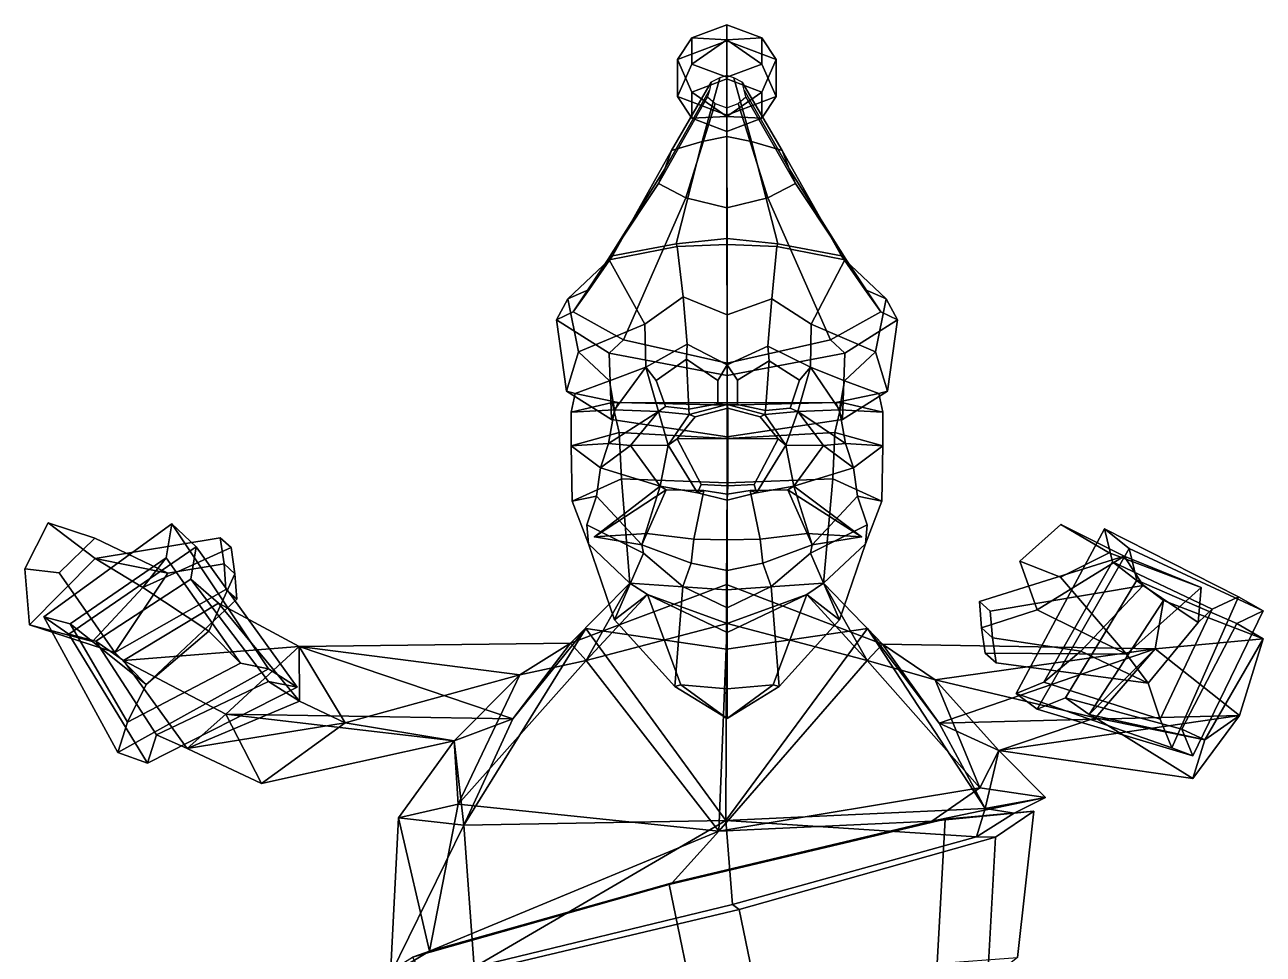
# Model space of a CAD drawing. Extents: x -275 to 208, y -153 to 425.
# Drawn here: x -275 to 207.8, y 62.6 to 424.9 of the extents above; entities that cross this region are included whole.
import ezdxf

# ---------------------------------------------------------------- set-up
doc = ezdxf.new("R2010")
doc.units = 0

msp = doc.modelspace()

# ---------------------------------------------------------------- linework, layer by layer
for p in [(-52.881443, 225.267151, 96.495125), (51.125126, 225.267151, 96.495125)]:
    msp.add_point(p)
for points in [[(-14.960612, 419.802917, -11.694053), (-1.351721, 424.920471, -17.127939), (-1.351718, 418.612, -31.5632), (-20.597618, 411.374817, -23.878576)], [(-1.351724, 419.054626, -2.145531), (-1.351721, 424.920471, -17.127939), (-14.960612, 419.802917, -11.694053)], [(-1.351724, 419.054626, -2.145531), (12.257201, 419.802917, -11.694051), (-1.351721, 424.920471, -17.127939)], [(12.257201, 419.802917, -11.694051), (17.894175, 411.374817, -23.878576), (-1.351718, 418.612, -31.5632), (-1.351721, 424.920471, -17.127939)], [(-20.59762, 396.900452, -8.509286), (-14.960615, 409.568054, -0.826365), (-14.960612, 419.802917, -11.694053), (-20.597618, 411.374817, -23.878576)], [(-14.960608, 398.707153, -31.561457), (-20.597618, 411.374817, -23.878576), (-1.351718, 418.612, -31.5632), (-1.351716, 403.824646, -36.995342)], [(-14.960615, 409.568054, -0.826365), (-1.351724, 419.054626, -2.145531), (-14.960612, 419.802917, -11.694053)], [(-1.351725, 404.450623, 4.60748), (-1.351724, 419.054626, -2.145531), (-14.960615, 409.568054, -0.826365)], [(-1.351725, 404.450623, 4.60748), (12.257198, 409.568054, -0.826363), (-1.351724, 419.054626, -2.145531)], [(12.257198, 409.568054, -0.826363), (12.257201, 419.802917, -11.694051), (-1.351724, 419.054626, -2.145531)], [(12.257203, 398.707153, -31.561455), (-1.351716, 403.824646, -36.995342), (-1.351718, 418.612, -31.5632), (17.894175, 411.374817, -23.878576)], [(17.894173, 396.900452, -8.509286), (17.894175, 411.374817, -23.878576), (12.257201, 419.802917, -11.694051), (12.257198, 409.568054, -0.826363)], [(-20.59762, 396.900452, -8.509286), (-20.597618, 411.374817, -23.878576), (-14.960608, 398.707153, -31.561457), (-14.96061, 388.47229, -20.693769)], [(17.894173, 396.900452, -8.509286), (12.257201, 388.47229, -20.693768), (12.257203, 398.707153, -31.561455), (17.894175, 411.374817, -23.878576)], [(-1.351724, 389.66333, -0.824686), (-1.351725, 404.450623, 4.60748), (-14.960615, 409.568054, -0.826365), (-20.59762, 396.900452, -8.509286)], [(-1.351724, 389.66333, -0.824686), (17.894173, 396.900452, -8.509286), (12.257198, 409.568054, -0.826363), (-1.351725, 404.450623, 4.60748)], [(-7.397633, 402.600098, -5.036271), (-8.147649, 399.370422, -8.110874), (-25.54537, 368.780457, 26.446508), (-22.866743, 375.91803, 38.45882)], [(-4.057132, 404.168152, -3.543496), (-7.397633, 402.600098, -5.036271), (-22.866743, 375.91803, 38.45882), (-10.936384, 379.383362, 44.290981)], [(-1.351727, 389.220642, -30.242294), (-14.960608, 398.707153, -31.561457), (-1.351716, 403.824646, -36.995342)], [(-1.36171, 405.083313, -2.672312), (-4.057132, 404.168152, -3.543496), (-10.936384, 379.383362, 44.290981), (-1.309877, 381.405701, 47.694626)], [(-1.36171, 405.083313, -2.672312), (-1.309877, 381.405701, 47.694626), (8.31663, 379.383362, 44.290981), (1.333712, 404.168152, -3.543496)], [(-1.351727, 389.220642, -30.242294), (-1.351716, 403.824646, -36.995342), (12.257203, 398.707153, -31.561455)], [(1.333712, 404.168152, -3.543496), (8.31663, 379.383362, 44.290981), (20.246988, 375.91803, 38.45882), (4.674212, 402.600098, -5.03627)], [(4.674212, 402.600098, -5.03627), (20.246988, 375.91803, 38.45882), (22.925613, 368.780457, 26.44651), (5.424227, 399.370422, -8.110873)], [(-8.147649, 399.370422, -8.110874), (-8.834309, 396.765198, -10.590981), (-27.997726, 363.02301, 16.756866), (-25.54537, 368.780457, 26.446508)], [(-8.834309, 396.765198, -10.590981), (-5.833364, 394.218445, -13.015326), (-17.280066, 357.394989, 7.285022), (-27.997726, 363.02301, 16.756866)], [(-1.351724, 389.66333, -0.824686), (-20.59762, 396.900452, -8.509286), (-14.96061, 388.47229, -20.693769), (-1.351721, 383.354858, -15.259924)], [(-14.96061, 388.47229, -20.693769), (-14.960608, 398.707153, -31.561457), (-1.351727, 389.220642, -30.242294)], [(12.257201, 388.47229, -20.693768), (-1.351727, 389.220642, -30.242294), (12.257203, 398.707153, -31.561455)], [(-1.351724, 389.66333, -0.824686), (-1.351721, 383.354858, -15.259924), (12.257201, 388.47229, -20.693768), (17.894173, 396.900452, -8.509286)], [(6.110888, 396.765137, -10.59098), (25.377977, 363.02301, 16.756868), (14.660309, 357.394989, 7.285023), (3.109941, 394.218445, -13.015326)], [(5.424227, 399.370422, -8.110873), (22.925613, 368.780457, 26.44651), (25.377977, 363.02301, 16.756868), (6.110888, 396.765137, -10.59098)], [(-5.833364, 394.218445, -13.015326), (-1.361711, 392.502808, -14.648609), (-1.309878, 353.603455, 0.903915), (-17.280066, 357.394989, 7.285022)], [(3.109941, 394.218445, -13.015326), (14.660309, 357.394989, 7.285023), (-1.309878, 353.603455, 0.903915), (-1.361711, 392.502808, -14.648609)], [(-1.351721, 383.354858, -15.259924), (-14.96061, 388.47229, -20.693769), (-1.351727, 389.220642, -30.242294)], [(-1.351721, 383.354858, -15.259924), (-1.351727, 389.220642, -30.242294), (12.257201, 388.47229, -20.693768)], [(-1.28188, 341.64209, 94.893471), (-1.309877, 381.405701, 47.694626), (-10.936384, 379.383362, 44.290981), (-21.070143, 339.52951, 87.764854)], [(-1.28188, 341.64209, 94.893471), (18.50638, 339.52951, 87.764854), (8.31663, 379.383362, 44.290981), (-1.309877, 381.405701, 47.694626)], [(-45.930447, 334.832275, 75.675545), (-21.070143, 339.52951, 87.764854), (-10.936384, 379.383362, 44.290981), (-22.866743, 375.91803, 38.45882)], [(43.366695, 334.832275, 75.675545), (20.246988, 375.91803, 38.45882), (8.31663, 379.383362, 44.290981), (18.50638, 339.52951, 87.764854)], [(-54.970982, 321.713837, 50.653328), (-45.930447, 334.832275, 75.675545), (-22.866743, 375.91803, 38.45882), (-25.54537, 368.780457, 26.446508)], [(52.407223, 321.713837, 50.653328), (22.925613, 368.780457, 26.44651), (20.246988, 375.91803, 38.45882), (43.366695, 334.832275, 75.675545)], [(-61.240921, 312.958679, 29.162146), (-54.970982, 321.713837, 50.653328), (-25.54537, 368.780457, 26.446508), (-27.997726, 363.02301, 16.756866)], [(58.677162, 312.958679, 29.162148), (25.377977, 363.02301, 16.756868), (22.925613, 368.780457, 26.44651), (52.407223, 321.713837, 50.653328)], [(-41.653008, 302.057983, 10.501062), (-61.240921, 312.958679, 29.162146), (-27.997726, 363.02301, 16.756866), (-17.280066, 357.394989, 7.285022)], [(39.089241, 302.057983, 10.501063), (14.660309, 357.394989, 7.285023), (25.377977, 363.02301, 16.756868), (58.677162, 312.958679, 29.162148)], [(-1.281881, 293.053375, -6.806734), (-41.653008, 302.057983, 10.501062), (-17.280066, 357.394989, 7.285022), (-1.309878, 353.603455, 0.903915)], [(-1.281881, 293.053375, -6.806734), (-1.309878, 353.603455, 0.903915), (14.660309, 357.394989, 7.285023), (39.089241, 302.057983, 10.501063)], [(-20.681479, 338.521515, 93.069794), (-21.070143, 339.52951, 87.764854), (-45.930447, 334.832275, 75.675545), (-47.172798, 333.344238, 80.797142)], [(-18.324652, 318.887146, 102.284325), (-20.681479, 338.521515, 93.069794), (-47.172798, 333.344238, 80.797142), (-33.265388, 308.20459, 93.486229)], [(-1.28188, 339.270111, 99.185242), (-1.28188, 341.64209, 94.893471), (-21.070143, 339.52951, 87.764854), (-20.681479, 338.521515, 93.069794)], [(-1.281881, 311.822571, 108.39212), (-1.28188, 339.270111, 99.185242), (-20.681479, 338.521515, 93.069794), (-18.324652, 318.887146, 102.284325)], [(-1.281881, 311.822571, 108.39212), (16.164616, 318.123474, 102.546585), (18.117716, 338.521515, 93.069794), (-1.28188, 339.270111, 99.185242)], [(-1.28188, 339.270111, 99.185242), (18.117716, 338.521515, 93.069794), (18.50638, 339.52951, 87.764854), (-1.28188, 341.64209, 94.893471)], [(16.164616, 318.123474, 102.546585), (31.573666, 308.20459, 93.486237), (44.609047, 333.344238, 80.797142), (18.117716, 338.521515, 93.069794)], [(18.117716, 338.521515, 93.069794), (44.609047, 333.344238, 80.797142), (43.366695, 334.832275, 75.675545), (18.50638, 339.52951, 87.764854)], [(-47.172798, 333.344238, 80.797142), (-45.930447, 334.832275, 75.675545), (-54.970982, 321.713837, 50.653328), (-63.269661, 318.117218, 52.999805)], [(-33.265388, 308.20459, 93.486229), (-47.172798, 333.344238, 80.797142), (-63.269661, 318.117218, 52.999805), (-59.222595, 297.351044, 77.058617)], [(31.573666, 308.20459, 93.486237), (56.65884, 297.351044, 77.058617), (60.705898, 318.117218, 52.999805), (44.609047, 333.344238, 80.797142)], [(44.609047, 333.344238, 80.797142), (60.705898, 318.117218, 52.999805), (52.407223, 321.713837, 50.653328), (43.366695, 334.832275, 75.675545)], [(-63.269661, 318.117218, 52.999805), (-54.970982, 321.713837, 50.653328), (-61.240921, 312.958679, 29.162146), (-67.795349, 309.943756, 28.444376)], [(-18.324652, 318.887146, 102.284325), (-33.265388, 308.20459, 93.486229), (-32.972679, 291.432129, 94.547478), (-16.755962, 300.457123, 105.993057)], [(-1.281881, 311.822571, 108.39212), (-18.324652, 318.887146, 102.284325), (-16.755962, 300.457123, 105.993057), (-1.281882, 292.345398, 108.519997)], [(60.705898, 318.117218, 52.999805), (65.23159, 309.943756, 28.444378), (58.677162, 312.958679, 29.162148), (52.407223, 321.713837, 50.653328)], [(-59.222595, 297.351044, 77.058617), (-63.269661, 318.117218, 52.999805), (-67.795349, 309.943756, 28.444376), (-63.796013, 282.106842, 42.410336)], [(-1.281881, 311.822571, 108.39212), (-1.281882, 292.345398, 108.519997), (14.59592, 299.658417, 106.045509), (16.164616, 318.123474, 102.546585)], [(16.164616, 318.123474, 102.546585), (14.59592, 299.658417, 106.045509), (31.280952, 291.432129, 94.547478), (31.573666, 308.20459, 93.486237)], [(56.65884, 297.351044, 77.058617), (61.232254, 282.106842, 42.410336), (65.23159, 309.943756, 28.444378), (60.705898, 318.117218, 52.999805)], [(-67.795349, 309.943756, 28.444376), (-61.240921, 312.958679, 29.162146), (-41.653008, 302.057983, 10.501062), (-47.181725, 296.910187, 8.241911)], [(-63.796013, 282.106842, 42.410336), (-67.795349, 309.943756, 28.444376), (-47.181725, 296.910187, 8.241911), (-46.286396, 271.022644, 18.565659)], [(65.23159, 309.943756, 28.444378), (44.617962, 296.910156, 8.241911), (39.089241, 302.057983, 10.501063), (58.677162, 312.958679, 29.162148)], [(61.232254, 282.106842, 42.410336), (43.722637, 271.022644, 18.565659), (44.617962, 296.910156, 8.241911), (65.23159, 309.943756, 28.444378)], [(-47.057056, 286.10376, 78.280388), (-32.972679, 291.432129, 94.547478), (-33.265388, 308.20459, 93.486229), (-59.222595, 297.351044, 77.058617)], [(44.493294, 286.10376, 78.280388), (56.65884, 297.351044, 77.058617), (31.573666, 308.20459, 93.486237), (31.280952, 291.432129, 94.547478)], [(-47.181725, 296.910187, 8.241911), (-41.653008, 302.057983, 10.501062), (-1.281881, 293.053375, -6.806734), (-1.281881, 288.155212, -9.937516)], [(-17.014811, 294.59967, 104.469688), (-16.755962, 300.457123, 105.993057), (-32.972679, 291.432129, 94.547478), (-28.951942, 286.230957, 94.654114)], [(-17.014811, 294.59967, 104.469688), (-4.866937, 286.227783, 106.095718), (-1.281882, 292.345398, 108.519997), (-16.755962, 300.457123, 105.993057)], [(15.102792, 293.90451, 104.268639), (14.59592, 299.658417, 106.045509), (-1.281882, 292.345398, 108.519997), (2.756311, 286.347046, 106.276031)], [(44.617962, 296.910156, 8.241911), (-1.281881, 288.155212, -9.937516), (-1.281881, 293.053375, -6.806734), (39.089241, 302.057983, 10.501063)], [(15.102792, 293.90451, 104.268639), (27.022137, 286.350464, 92.15062), (31.280952, 291.432129, 94.547478), (14.59592, 299.658417, 106.045509)], [(-59.222595, 297.351044, 77.058617), (-63.796013, 282.106842, 42.410336), (-60.490471, 281.206665, 41.856926), (-47.057056, 286.10376, 78.280388)], [(-46.286396, 271.022644, 18.565659), (-47.181725, 296.910187, 8.241911), (-1.281881, 288.155212, -9.937516), (-1.281883, 264.331177, -0.037681)], [(-16.115454, 275.106567, 102.64016), (-17.014811, 294.59967, 104.469688), (-28.951942, 286.230957, 94.654114), (-25.204941, 276.041107, 97.547935)], [(-4.866937, 286.227783, 106.095718), (-17.014811, 294.59967, 104.469688), (-16.115454, 275.106567, 102.64016), (-4.866937, 277.110504, 106.939919)], [(43.722637, 271.022644, 18.565659), (-1.281883, 264.331177, -0.037681), (-1.281881, 288.155212, -9.937516), (44.617962, 296.910156, 8.241911)], [(56.65884, 297.351044, 77.058617), (44.493294, 286.10376, 78.280388), (57.926716, 281.206665, 41.856926), (61.232254, 282.106842, 42.410336)], [(-45.084305, 274.761017, 78.655991), (-32.972679, 291.432129, 94.547478), (-47.057056, 286.10376, 78.280388)], [(-28.042412, 274.200409, 98.549278), (-32.972679, 291.432129, 94.547478), (-45.084305, 274.761017, 78.655991)], [(-25.204941, 276.041107, 97.547935), (-28.951942, 286.230957, 94.654114), (-32.972679, 291.432129, 94.547478), (-28.042412, 274.200409, 98.549278)], [(-4.866937, 277.110504, 106.939919), (-1.281882, 276.863098, 110.144325), (-1.281882, 292.345398, 108.519997), (-4.866937, 286.227783, 106.095718)], [(2.756311, 276.842438, 107.318275), (2.756311, 286.347046, 106.276031), (-1.281882, 292.345398, 108.519997), (-1.281882, 276.863098, 110.144325)], [(2.756311, 286.347046, 106.276031), (2.756311, 276.842438, 107.318275), (13.785778, 274.494171, 102.009949), (15.102792, 293.90451, 104.268639)], [(13.785778, 274.494171, 102.009949), (23.348103, 275.490204, 95.723228), (27.022137, 286.350464, 92.15062), (15.102792, 293.90451, 104.268639)], [(23.348103, 275.490204, 95.723228), (26.350687, 274.200409, 98.549278), (31.280952, 291.432129, 94.547478), (27.022137, 286.350464, 92.15062)], [(26.350687, 274.200409, 98.549278), (42.520538, 274.761047, 78.655991), (31.280952, 291.432129, 94.547478)], [(42.520538, 274.761047, 78.655991), (44.493294, 286.10376, 78.280388), (31.280952, 291.432129, 94.547478)], [(-47.057056, 286.10376, 78.280388), (-60.490471, 281.206665, 41.856926), (-61.994881, 273.944885, 42.462151), (-45.084305, 274.761017, 78.655991)], [(44.493294, 286.10376, 78.280388), (42.520538, 274.761047, 78.655991), (59.431118, 273.944916, 42.462151), (57.926716, 281.206665, 41.856926)], [(-63.796013, 282.106842, 42.410336), (-46.286396, 271.022644, 18.565659), (-43.700268, 277.676788, 15.897063), (-60.490471, 281.206665, 41.856926)], [(-61.994881, 273.944885, 42.462151), (-60.490471, 281.206665, 41.856926), (-43.700268, 277.676788, 15.897063), (-46.01263, 277.624268, 12.67251)], [(61.232254, 282.106842, 42.410336), (57.926716, 281.206665, 41.856926), (41.136509, 277.676788, 15.897063), (43.722637, 271.022644, 18.565659)], [(59.431118, 273.944916, 42.462151), (43.448864, 277.624298, 12.67251), (41.136509, 277.676788, 15.897063), (57.926716, 281.206665, 41.856926)], [(-62.016663, 260.750946, 44.641083), (-61.994881, 273.944885, 42.462151), (-46.01263, 277.624268, 12.67251), (-43.267853, 265.927216, 11.188781)], [(-46.286396, 271.022644, 18.565659), (-1.281883, 264.331177, -0.037681), (-1.281882, 276.633362, -1.092671), (-43.700268, 277.676788, 15.897063)], [(-46.01263, 277.624268, 12.67251), (-43.700268, 277.676788, 15.897063), (-1.281882, 276.633362, -1.092671), (-1.281882, 277.55011, -2.405132)], [(-43.267853, 265.927216, 11.188781), (-46.01263, 277.624268, 12.67251), (-1.281882, 277.55011, -2.405132), (-1.281882, 263.673889, -0.945824)], [(-16.115454, 275.106567, 102.64016), (-25.204941, 276.041107, 97.547935), (-28.042412, 274.200409, 98.549278), (-16.082561, 272.919525, 104.835991)], [(-1.023499, 263.659821, 128.666168), (-1.023499, 275.476746, 124.536148), (-13.646374, 272.04248, 121.01963), (-20.722702, 263.478149, 122.216965)], [(-16.115454, 275.106567, 102.64016), (-16.082561, 272.919525, 104.835991), (-1.281882, 276.863098, 110.144325), (-4.866937, 277.110504, 106.939919)], [(-1.023499, 275.476746, 124.536148), (-1.281882, 276.863098, 110.144325), (-16.082561, 272.919525, 104.835991), (-13.646374, 272.04248, 121.01963)], [(43.722637, 271.022644, 18.565659), (41.136509, 277.676788, 15.897063), (-1.281882, 276.633362, -1.092671), (-1.281883, 264.331177, -0.037681)], [(43.448864, 277.624298, 12.67251), (-1.281882, 277.55011, -2.405132), (-1.281882, 276.633362, -1.092671), (41.136509, 277.676788, 15.897063)], [(40.70409, 265.927216, 11.188781), (-1.281882, 263.673889, -0.945824), (-1.281882, 277.55011, -2.405132), (43.448864, 277.624298, 12.67251)], [(-1.023499, 275.476746, 124.536148), (11.599373, 272.04248, 121.01963), (13.518797, 272.919525, 104.835991), (-1.281882, 276.863098, 110.144325)], [(13.785778, 274.494171, 102.009949), (2.756311, 276.842438, 107.318275), (-1.281882, 276.863098, 110.144325), (13.518797, 272.919525, 104.835991)], [(-1.023499, 263.659821, 128.666168), (18.675701, 263.478149, 122.216965), (11.599373, 272.04248, 121.01963), (-1.023499, 275.476746, 124.536148)], [(13.785778, 274.494171, 102.009949), (13.518797, 272.919525, 104.835991), (26.350687, 274.200409, 98.549278), (23.348103, 275.490204, 95.723228)], [(59.452904, 260.750977, 44.641083), (40.70409, 265.927216, 11.188781), (43.448864, 277.624298, 12.67251), (59.431118, 273.944916, 42.462151)], [(-45.084305, 274.761017, 78.655991), (-61.994881, 273.944885, 42.462151), (-62.016663, 260.750946, 44.641083), (-47.526073, 261.661865, 78.504814)], [(-47.526073, 261.661865, 78.504814), (-28.042412, 274.200409, 98.549278), (-45.084305, 274.761017, 78.655991)], [(-38.872097, 260.845123, 101.72583), (-28.042412, 274.200409, 98.549278), (-47.526073, 261.661865, 78.504814)], [(-38.872097, 260.845123, 101.72583), (-24.240337, 260.998474, 104.760262), (-28.042412, 274.200409, 98.549278)], [(-24.240337, 260.998474, 104.760262), (-16.082561, 272.919525, 104.835991), (-28.042412, 274.200409, 98.549278)], [(-20.722702, 263.478149, 122.216965), (-13.646374, 272.04248, 121.01963), (-16.082561, 272.919525, 104.835991), (-24.240337, 260.998474, 104.760262)], [(18.675701, 263.478149, 122.216965), (21.676575, 260.998474, 104.760262), (13.518797, 272.919525, 104.835991), (11.599373, 272.04248, 121.01963)], [(21.676575, 260.998474, 104.760262), (26.350687, 274.200409, 98.549278), (13.518797, 272.919525, 104.835991)], [(36.308334, 260.845123, 101.72583), (26.350687, 274.200409, 98.549278), (21.676575, 260.998474, 104.760262)], [(44.962315, 261.661896, 78.504814), (42.520538, 274.761047, 78.655991), (26.350687, 274.200409, 98.549278)], [(36.308334, 260.845123, 101.72583), (44.962315, 261.661896, 78.504814), (26.350687, 274.200409, 98.549278)], [(42.520538, 274.761047, 78.655991), (44.962315, 261.661896, 78.504814), (59.452904, 260.750977, 44.641083), (59.431118, 273.944916, 42.462151)], [(-61.580307, 239.196716, 46.003769), (-62.016663, 260.750946, 44.641083), (-43.267853, 265.927216, 11.188781), (-42.475136, 247.939545, 14.099627)], [(-42.475136, 247.939545, 14.099627), (-43.267853, 265.927216, 11.188781), (-1.281882, 263.673889, -0.945824), (-1.281882, 246.313843, 3.485335)], [(39.911373, 247.939545, 14.099627), (-1.281882, 246.313843, 3.485335), (-1.281882, 263.673889, -0.945824), (40.70409, 265.927216, 11.188781)], [(59.016552, 239.196716, 46.003769), (39.911373, 247.939545, 14.099627), (40.70409, 265.927216, 11.188781), (59.452904, 260.750977, 44.641083)], [(-47.526073, 261.661865, 78.504814), (-62.016663, 260.750946, 44.641083), (-50.592148, 252.138489, 77.948036)], [(-52.197891, 241.208618, 78.12674), (-50.592148, 252.138489, 77.948036), (-62.016663, 260.750946, 44.641083), (-61.580307, 239.196716, 46.003769)], [(-50.592148, 252.138489, 77.948036), (-38.872097, 260.845123, 101.72583), (-47.526073, 261.661865, 78.504814)], [(-27.375477, 245.031799, 98.608398), (-38.872097, 260.845123, 101.72583), (-50.592148, 252.138489, 77.948036)], [(-27.375477, 245.031799, 98.608398), (-24.240337, 260.998474, 104.760262), (-38.872097, 260.845123, 101.72583)], [(-12.748343, 242.411438, 104.511536), (-24.240337, 260.998474, 104.760262), (-27.375477, 245.031799, 98.608398)], [(-11.298374, 245.730164, 117.381271), (-20.722702, 263.478149, 122.216965), (-24.240337, 260.998474, 104.760262), (-12.748343, 242.411438, 104.511536)], [(-1.023499, 245.208679, 122.611298), (-1.023499, 263.659821, 128.666168), (-20.722702, 263.478149, 122.216965), (-11.298374, 245.730164, 117.381271)], [(-1.023499, 245.208679, 122.611298), (9.251375, 245.730164, 117.381271), (18.675701, 263.478149, 122.216965), (-1.023499, 263.659821, 128.666168)], [(9.251375, 245.730164, 117.381271), (10.184579, 242.411438, 104.511536), (21.676575, 260.998474, 104.760262), (18.675701, 263.478149, 122.216965)], [(10.184579, 242.411438, 104.511536), (24.811714, 245.031799, 98.608398), (21.676575, 260.998474, 104.760262)], [(24.811714, 245.031799, 98.608398), (36.308334, 260.845123, 101.72583), (21.676575, 260.998474, 104.760262)], [(24.811714, 245.031799, 98.608398), (48.028389, 252.138489, 77.948036), (36.308334, 260.845123, 101.72583)], [(48.028389, 252.138489, 77.948036), (44.962315, 261.661896, 78.504814), (36.308334, 260.845123, 101.72583)], [(44.962315, 261.661896, 78.504814), (48.028389, 252.138489, 77.948036), (59.452904, 260.750977, 44.641083)], [(49.634132, 241.208618, 78.12674), (59.016552, 239.196716, 46.003769), (59.452904, 260.750977, 44.641083), (48.028389, 252.138489, 77.948036)], [(-52.197891, 241.208618, 78.12674), (-34.483486, 222.205841, 104.917747), (-27.375477, 245.031799, 98.608398), (-50.592148, 252.138489, 77.948036)], [(49.634132, 241.208618, 78.12674), (48.028389, 252.138489, 77.948036), (24.811714, 245.031799, 98.608398), (31.919722, 222.205841, 104.917747)], [(-55.251766, 222.585052, 50.112881), (-61.580307, 239.196716, 46.003769), (-42.475136, 247.939545, 14.099627), (-39.164574, 207.235474, 31.855993)], [(-39.164574, 207.235474, 31.855993), (-42.475136, 247.939545, 14.099627), (-1.281882, 246.313843, 3.485335), (-1.524852, 204.629333, 8.88728)], [(36.319489, 207.235474, 31.855993), (-1.524852, 204.629333, 8.88728), (-1.281882, 246.313843, 3.485335), (39.911373, 247.939545, 14.099627)], [(52.688004, 222.585052, 50.112881), (36.319489, 207.235474, 31.855993), (39.911373, 247.939545, 14.099627), (59.016552, 239.196716, 46.003769)], [(-25.009287, 243.611145, 112.608627), (-27.375477, 245.031799, 98.608398), (-52.881443, 225.267151, 96.495125)], [(-52.881443, 225.267151, 96.495125), (-27.375477, 245.031799, 98.608398), (-34.483486, 222.205841, 104.917747)], [(-32.486488, 226.562439, 115.00264), (-25.009287, 243.611145, 112.608627), (-52.881443, 225.267151, 96.495125)], [(-10.311916, 243.348877, 112.725739), (-25.009287, 243.611145, 112.608627), (-32.486488, 226.562439, 115.00264), (-14.272869, 224.371124, 123.670204)], [(-25.009287, 243.611145, 112.608627), (-10.311916, 243.348877, 112.725739), (-12.748343, 242.411438, 104.511536), (-27.375477, 245.031799, 98.608398)], [(-14.272869, 224.371124, 123.670204), (-1.281882, 224.167664, 124.353912), (-1.281882, 241.934875, 115.474304), (-10.311916, 243.348877, 112.725739)], [(-1.023499, 245.208679, 122.611298), (-11.298374, 245.730164, 117.381271), (-12.748343, 242.411438, 104.511536), (-1.281882, 239.624084, 110.43103)], [(-1.281882, 241.934875, 115.474304), (-1.281882, 239.624084, 110.43103), (-12.748343, 242.411438, 104.511536), (-10.311916, 243.348877, 112.725739)], [(-1.023499, 245.208679, 122.611298), (-1.281882, 239.624084, 110.43103), (10.184579, 242.411438, 104.511536), (9.251375, 245.730164, 117.381271)], [(11.709105, 224.371124, 123.670204), (7.748154, 243.348877, 112.725739), (-1.281882, 241.934875, 115.474304), (-1.281882, 224.167664, 124.353912)], [(-1.281882, 241.934875, 115.474304), (7.748154, 243.348877, 112.725739), (10.184579, 242.411438, 104.511536), (-1.281882, 239.624084, 110.43103)], [(22.445524, 243.611145, 112.608627), (24.811714, 245.031799, 98.608398), (10.184579, 242.411438, 104.511536), (7.748154, 243.348877, 112.725739)], [(7.748154, 243.348877, 112.725739), (11.709105, 224.371124, 123.670204), (29.922726, 226.562439, 115.00264), (22.445524, 243.611145, 112.608627)], [(22.445524, 243.611145, 112.608627), (51.125126, 225.267151, 96.495125), (24.811714, 245.031799, 98.608398)], [(29.922726, 226.562439, 115.00264), (51.125126, 225.267151, 96.495125), (22.445524, 243.611145, 112.608627)], [(51.125126, 225.267151, 96.495125), (31.919722, 222.205841, 104.917747), (24.811714, 245.031799, 98.608398)], [(-55.251766, 222.585052, 50.112881), (-55.921116, 229.950531, 81.29702), (-52.197891, 241.208618, 78.12674), (-61.580307, 239.196716, 46.003769)], [(-52.197891, 241.208618, 78.12674), (-55.921116, 229.950531, 81.29702), (-33.800316, 218.9841, 95.906563), (-34.483486, 222.205841, 104.917747)], [(49.634132, 241.208618, 78.12674), (31.919722, 222.205841, 104.917747), (31.236551, 218.9841, 95.906563), (53.357361, 229.950531, 81.29702)], [(52.688004, 222.585052, 50.112881), (59.016552, 239.196716, 46.003769), (49.634132, 241.208618, 78.12674), (53.357361, 229.950531, 81.29702)], [(-261.632446, 211.305481, 208.327393), (-247.722, 224.726868, 207.58522), (-265.861694, 230.706543, 197.711716), (-275.032104, 212.839935, 189.212097)], [(-275.032104, 212.839935, 189.212097), (-265.861694, 230.706543, 197.711716), (-247.64035, 216.822693, 132.550278), (-273.149323, 190.974365, 133.338013)], [(-267.589935, 194.039246, 103.974754), (-217.708649, 230.3302, 111.667229), (-208.21756, 221.379333, 82.014832), (-257.820953, 187.309082, 73.050873)], [(-267.589935, 194.039246, 103.974754), (-257.303314, 191.361633, 108.069145), (-219.941193, 217.097504, 113.94812), (-217.708649, 230.3302, 111.667229)], [(-247.722, 224.726868, 207.58522), (-219.267685, 211.105469, 162.799286), (-247.64035, 216.822693, 132.550278), (-265.861694, 230.706543, 197.711716)], [(-180.018707, 173.776245, 138.249832), (-217.708649, 230.3302, 111.667229), (-219.941193, 217.097504, 113.94812), (-190.961472, 176.010864, 134.03511)], [(-168.818924, 166.714996, 107.885948), (-208.21756, 221.379333, 82.014832), (-217.708649, 230.3302, 111.667229), (-180.018707, 173.776245, 138.249832)], [(-33.800316, 218.9841, 95.906563), (-55.921116, 229.950531, 81.29702), (-55.251766, 222.585052, 50.112881), (-45.173698, 192.937592, 66.107307)], [(31.236551, 218.9841, 95.906563), (42.609936, 192.937592, 66.107307), (52.688004, 222.585052, 50.112881), (53.357361, 229.950531, 81.29702)], [(119.610153, 158.10321, 80.559654), (111.392662, 164.177856, 112.068909), (145.900284, 228.412994, 109.138649), (155.509567, 220.705688, 79.176613)], [(111.392662, 164.177856, 112.068909), (122.243301, 168.586365, 114.377594), (149.044098, 215.591156, 112.456512), (145.900284, 228.412994, 109.138649)], [(128.763474, 209.626709, 204.810562), (147.718018, 219.09198, 194.889175), (128.899765, 230.09787, 195.435394), (112.889679, 215.747253, 195.604782)], [(112.889679, 215.747253, 195.604782), (128.899765, 230.09787, 195.435394), (153.604813, 217.803345, 132.116394), (119.625069, 196.802063, 144.647156)], [(147.718018, 219.09198, 194.889175), (183.530991, 205.543518, 148.656784), (153.604813, 217.803345, 132.116394), (128.899765, 230.09787, 195.435394)], [(198.064896, 201.843567, 130.049591), (207.698486, 196.384308, 98.834106), (155.509567, 220.705688, 79.176613), (145.900284, 228.412994, 109.138649)], [(198.064896, 201.843567, 130.049591), (145.900284, 228.412994, 109.138649), (149.044098, 215.591156, 112.456512), (187.904083, 197.120972, 127.999321)], [(-261.632446, 211.305481, 208.327393), (-239.880844, 180.263184, 150.690445), (-219.267685, 211.105469, 162.799286), (-247.722, 224.726868, 207.58522)], [(-198.890717, 224.934143, 165.233688), (-194.615204, 221.107208, 153.634674), (-229.057663, 205.523254, 104.447502), (-247.64035, 216.822693, 132.550278)], [(-197.348877, 214.774658, 170.101654), (-198.890717, 224.934143, 165.233688), (-247.64035, 216.822693, 132.550278), (-219.267685, 211.105469, 162.799286)], [(-197.348877, 214.774658, 170.101654), (-193.183731, 210.913635, 158.45285), (-194.615204, 221.107208, 153.634674), (-198.890717, 224.934143, 165.233688)], [(-45.173698, 192.937592, 66.107307), (-55.251766, 222.585052, 50.112881), (-39.164574, 207.235474, 31.855993), (-32.337223, 202.874603, 60.032959)], [(-34.483486, 222.205841, 104.917747), (-32.486488, 226.562439, 115.00264), (-52.881443, 225.267151, 96.495125)], [(-14.272869, 224.371124, 123.670204), (-32.486488, 226.562439, 115.00264), (-34.483486, 222.205841, 104.917747), (-15.274496, 215.072083, 113.76458)], [(-18.456791, 205.920593, 115.812431), (-15.274496, 215.072083, 113.76458), (-34.483486, 222.205841, 104.917747), (-33.800316, 218.9841, 95.906563)], [(-1.281882, 224.167664, 124.353912), (-14.272869, 224.371124, 123.670204), (-15.274496, 215.072083, 113.76458), (-1.281882, 212.105286, 119.235947)], [(-1.281882, 224.167664, 124.353912), (-1.281882, 212.105286, 119.235947), (12.710732, 215.072083, 113.76458), (11.709105, 224.371124, 123.670204)], [(11.709105, 224.371124, 123.670204), (12.710732, 215.072083, 113.76458), (31.919722, 222.205841, 104.917747), (29.922726, 226.562439, 115.00264)], [(15.893024, 205.920593, 115.812431), (31.236551, 218.9841, 95.906563), (31.919722, 222.205841, 104.917747), (12.710732, 215.072083, 113.76458)], [(42.609936, 192.937592, 66.107307), (29.850237, 202.874603, 60.032959), (36.319489, 207.235474, 31.855993), (52.688004, 222.585052, 50.112881)], [(31.919722, 222.205841, 104.917747), (51.125126, 225.267151, 96.495125), (29.922726, 226.562439, 115.00264)], [(-257.820953, 187.309082, 73.050873), (-208.21756, 221.379333, 82.014832), (-210.274597, 208.732361, 84.220688), (-247.390411, 184.552246, 77.212135)], [(-193.183731, 210.913635, 158.45285), (-203.332642, 188.517365, 119.704018), (-229.057663, 205.523254, 104.447502), (-194.615204, 221.107208, 153.634674)], [(-168.818924, 166.714996, 107.885948), (-179.964645, 168.950684, 103.602348), (-210.274597, 208.732361, 84.220688), (-208.21756, 221.379333, 82.014832)], [(-21.641916, 166.936035, 97.859222), (-18.456791, 205.920593, 115.812431), (-33.800316, 218.9841, 95.906563), (-45.173698, 192.937592, 66.107307)], [(19.078152, 166.936035, 97.859222), (42.609936, 192.937592, 66.107307), (31.236551, 218.9841, 95.906563), (15.893024, 205.920593, 115.812431)], [(97.123817, 200.12027, 134.897079), (153.604813, 217.803345, 132.116394), (160.929428, 206.283936, 101.706223), (101.326714, 196.275543, 123.277458)], [(97.903404, 189.773926, 139.548462), (119.625069, 196.802063, 144.647156), (153.604813, 217.803345, 132.116394), (97.123817, 200.12027, 134.897079)], [(119.610153, 158.10321, 80.559654), (155.509567, 220.705688, 79.176613), (158.437119, 208.436249, 82.328163), (130.664764, 162.55304, 82.919563)], [(128.763474, 209.626709, 204.810562), (154.434891, 179.545258, 148.287476), (183.530991, 205.543518, 148.656784), (147.718018, 219.09198, 194.889175)], [(183.530991, 205.543518, 148.656784), (182.4021, 191.9328, 115.797745), (160.929428, 206.283936, 101.706223), (153.604813, 217.803345, 132.116394)], [(207.698486, 196.384308, 98.834106), (197.398331, 191.553864, 96.763847), (158.437119, 208.436249, 82.328163), (155.509567, 220.705688, 79.176613)], [(-261.632446, 211.305481, 208.327393), (-275.032104, 212.839935, 189.212097), (-273.149323, 190.974365, 133.338013), (-239.880844, 180.263184, 150.690445)], [(-273.149323, 190.974365, 133.338013), (-247.64035, 216.822693, 132.550278), (-229.057663, 205.523254, 104.447502), (-248.625458, 184.475189, 105.244644)], [(-248.625458, 184.475189, 105.244644), (-229.057663, 205.523254, 104.447502), (-219.941193, 217.097504, 113.94812), (-257.303314, 191.361633, 108.069145)], [(-196.592499, 204.805115, 174.648819), (-197.348877, 214.774658, 170.101654), (-219.267685, 211.105469, 162.799286), (-239.880844, 180.263184, 150.690445)], [(-203.332642, 188.517365, 119.704018), (-190.961472, 176.010864, 134.03511), (-219.941193, 217.097504, 113.94812), (-229.057663, 205.523254, 104.447502)], [(-196.592499, 204.805115, 174.648819), (-192.314606, 200.963806, 163.01123), (-193.183731, 210.913635, 158.45285), (-197.348877, 214.774658, 170.101654)], [(-1.281882, 197.575104, 122.178642), (-1.281882, 212.105286, 119.235947), (-15.274496, 215.072083, 113.76458), (-18.456791, 205.920593, 115.812431)], [(-1.281882, 197.575104, 122.178642), (15.893024, 205.920593, 115.812431), (12.710732, 215.072083, 113.76458), (-1.281882, 212.105286, 119.235947)], [(128.763474, 209.626709, 204.810562), (112.889679, 215.747253, 195.604782), (119.625069, 196.802063, 144.647156), (154.434891, 179.545258, 148.287476)], [(136.687347, 180.72702, 102.807274), (160.929428, 206.283936, 101.706223), (149.044098, 215.591156, 112.456512), (122.243301, 168.586365, 114.377594)], [(182.4021, 191.9328, 115.797745), (187.904083, 197.120972, 127.999321), (149.044098, 215.591156, 112.456512), (160.929428, 206.283936, 101.706223)], [(-247.390411, 184.552246, 77.212135), (-210.274597, 208.732361, 84.220688), (-199.473999, 199.385803, 51.005703), (-236.579559, 177.126038, 43.559994)], [(-192.314606, 200.963806, 163.01123), (-227.694229, 167.745789, 118.862366), (-203.332642, 188.517365, 119.704018), (-193.183731, 210.913635, 158.45285)], [(-199.473999, 199.385803, 51.005703), (-210.274597, 208.732361, 84.220688), (-179.964645, 168.950684, 103.602348), (-167.97168, 161.250916, 70.41288)], [(168.932175, 200.441895, 48.665268), (139.849075, 155.973114, 48.61198), (130.664764, 162.55304, 82.919563), (158.437119, 208.436249, 82.328163)], [(197.398331, 191.553864, 96.763847), (207.752625, 185.482391, 62.698978), (168.932175, 200.441895, 48.665268), (158.437119, 208.436249, 82.328163)], [(-196.592499, 204.805115, 174.648819), (-239.880844, 180.263184, 150.690445), (-227.694229, 167.745789, 118.862366), (-192.314606, 200.963806, 163.01123)], [(-1.483061, 206.737457, 5.078217), (-62.33366, 183.775696, 2.066022), (-39.164574, 207.235474, 31.855993), (-1.524852, 204.629333, 8.88728)], [(-62.33366, 183.775696, 2.066022), (-56.12891, 177.092712, 59.291286), (-39.164574, 207.235474, 31.855993)], [(-1.483061, 206.737457, 5.078217), (-1.513945, 181.548401, -46.094997), (-56.303123, 189.554413, -36.493587), (-62.33366, 183.775696, 2.066022)], [(-56.12891, 177.092712, 59.291286), (-32.337223, 202.874603, 60.032959), (-39.164574, 207.235474, 31.855993)], [(-1.205103, 191.465698, 67.180084), (-32.337223, 202.874603, 60.032959), (-56.12891, 177.092712, 59.291286)], [(-21.641916, 166.936035, 97.859222), (-45.173698, 192.937592, 66.107307), (-32.337223, 202.874603, 60.032959), (-19.222971, 167.628357, 81.952538)], [(-19.222971, 167.628357, 81.952538), (-32.337223, 202.874603, 60.032959), (-1.281882, 188.030884, 56.009388), (-1.281882, 165.994202, 77.656464)], [(-1.281882, 188.030884, 56.009388), (-32.337223, 202.874603, 60.032959), (-1.205103, 191.465698, 67.180084)], [(-1.281882, 154.418884, 101.101158), (-1.281882, 197.575104, 122.178642), (-18.456791, 205.920593, 115.812431), (-21.641916, 166.936035, 97.859222)], [(-1.524852, 204.629333, 8.88728), (36.319489, 207.235474, 31.855993), (59.344391, 183.466614, 2.174475), (-1.483061, 206.737457, 5.078217)], [(-1.483061, 206.737457, 5.078217), (59.344391, 183.466614, 2.174475), (53.513885, 189.554413, -36.493587), (-1.513945, 181.548401, -46.094997)], [(-1.281882, 154.418884, 101.101158), (19.078152, 166.936035, 97.859222), (15.893024, 205.920593, 115.812431), (-1.281882, 197.575104, 122.178642)], [(16.659206, 167.628357, 81.952538), (-1.281882, 165.994202, 77.656464), (-1.281882, 188.030884, 56.009388), (29.850237, 202.874603, 60.032959)], [(-1.281882, 188.030884, 56.009388), (-1.205103, 191.465698, 67.180084), (29.850237, 202.874603, 60.032959)], [(-1.205103, 191.465698, 67.180084), (53.420891, 177.092712, 59.291286), (29.850237, 202.874603, 60.032959)], [(19.078152, 166.936035, 97.859222), (16.659206, 167.628357, 81.952538), (29.850237, 202.874603, 60.032959), (42.609936, 192.937592, 66.107307)], [(53.420891, 177.092712, 59.291286), (36.319489, 207.235474, 31.855993), (29.850237, 202.874603, 60.032959)], [(59.344391, 183.466614, 2.174475), (36.319489, 207.235474, 31.855993), (53.420891, 177.092712, 59.291286)], [(102.228867, 185.952209, 127.945236), (101.326714, 196.275543, 123.277458), (160.929428, 206.283936, 101.706223), (136.687347, 180.72702, 102.807274)], [(154.434891, 179.545258, 148.287476), (162.85173, 168.252747, 118.088142), (182.4021, 191.9328, 115.797745), (183.530991, 205.543518, 148.656784)], [(-236.579559, 177.126038, 43.559994), (-199.473999, 199.385803, 51.005703), (-168.063797, 182.477203, 12.099455)], [(-167.97168, 161.250916, 70.41288), (-168.063797, 182.477203, 12.099455), (-199.473999, 199.385803, 51.005703)], [(97.903404, 189.773926, 139.548462), (97.123817, 200.12027, 134.897079), (101.326714, 196.275543, 123.277458), (102.228867, 185.952209, 127.945236)], [(139.849075, 155.973114, 48.61198), (168.932175, 200.441895, 48.665268), (165.587128, 181.685242, -0.576645)], [(207.752625, 185.482391, 62.698978), (165.587128, 181.685242, -0.576645), (168.932175, 200.441895, 48.665268)], [(172.106339, 143.053406, 134.540115), (198.064896, 201.843567, 130.049591), (187.904083, 197.120972, 127.999321), (167.593689, 154.190002, 131.143173)], [(180.250351, 139.974365, 101.496971), (207.698486, 196.384308, 98.834106), (198.064896, 201.843567, 130.049591), (172.106339, 143.053406, 134.540115)], [(-227.128891, 137.101257, 94.953995), (-238.712952, 141.185272, 126.841064), (-267.589935, 194.039246, 103.974754), (-257.820953, 187.309082, 73.050873)], [(-238.712952, 141.185272, 126.841064), (-235.024857, 153.024475, 125.372353), (-257.303314, 191.361633, 108.069145), (-267.589935, 194.039246, 103.974754)], [(99.352715, 179.974213, 144.292511), (154.434891, 179.545258, 148.287476), (119.625069, 196.802063, 144.647156), (97.903404, 189.773926, 139.548462)], [(162.85173, 168.252747, 118.088142), (167.593689, 154.190002, 131.143173), (187.904083, 197.120972, 127.999321), (182.4021, 191.9328, 115.797745)], [(180.250351, 139.974365, 101.496971), (176.059326, 150.279236, 98.349274), (197.398331, 191.553864, 96.763847), (207.698486, 196.384308, 98.834106)], [(-239.880844, 180.263184, 150.690445), (-273.149323, 190.974365, 133.338013), (-248.625458, 184.475189, 105.244644), (-227.694229, 167.745789, 118.862366)], [(-227.694229, 167.745789, 118.862366), (-248.625458, 184.475189, 105.244644), (-257.303314, 191.361633, 108.069145), (-235.024857, 153.024475, 125.372353)], [(-227.694229, 167.745789, 118.862366), (-235.024857, 153.024475, 125.372353), (-190.961472, 176.010864, 134.03511), (-203.332642, 188.517365, 119.704018)], [(-103.910355, 112.928894, -69.042404), (-56.303123, 189.554413, -36.493587), (-1.784397, 114.661743, -101.674156)], [(-103.910355, 112.928894, -69.042404), (-84.773933, 154.31781, -29.93531), (-56.303123, 189.554413, -36.493587)], [(-84.773933, 154.31781, -29.93531), (-62.33366, 183.775696, 2.066022), (-56.303123, 189.554413, -36.493587)], [(-1.784397, 114.661743, -101.674156), (-56.303123, 189.554413, -36.493587), (-1.513945, 181.548401, -46.094997)], [(-4.467794, 110.56604, 116.636391), (-1.205103, 191.465698, 67.180084), (-56.12891, 177.092712, 59.291286)], [(-4.467794, 110.56604, 116.636391), (53.420891, 177.092712, 59.291286), (-1.205103, 191.465698, 67.180084)], [(99.394043, 119.3255, -65.680183), (-1.784397, 114.661743, -101.674156), (53.513885, 189.554413, -36.493587)], [(-1.784397, 114.661743, -101.674156), (-1.513945, 181.548401, -46.094997), (53.513885, 189.554413, -36.493587)], [(81.435661, 152.602356, -28.805628), (53.513885, 189.554413, -36.493587), (59.344391, 183.466614, 2.174475)], [(99.394043, 119.3255, -65.680183), (53.513885, 189.554413, -36.493587), (81.435661, 152.602356, -28.805628)], [(99.352715, 179.974213, 144.292511), (97.903404, 189.773926, 139.548462), (102.228867, 185.952209, 127.945236), (103.579201, 176.120331, 132.640335)], [(185.04805, 146.126831, 63.529057), (207.752625, 185.482391, 62.698978), (197.398331, 191.553864, 96.763847), (176.059326, 150.279236, 98.349274)], [(-227.128891, 137.101257, 94.953995), (-257.820953, 187.309082, 73.050873), (-247.390411, 184.552246, 77.212135), (-223.701111, 148.059265, 93.599403)], [(-211.677704, 142.787292, 59.863209), (-223.701111, 148.059265, 93.599403), (-247.390411, 184.552246, 77.212135), (-236.579559, 177.126038, 43.559994)], [(-82.019073, 171.486694, 48.272957), (-62.33366, 183.775696, 2.066022), (-168.063797, 182.477203, 12.099455)], [(-84.773933, 154.31781, -29.93531), (-168.063797, 182.477203, 12.099455), (-62.33366, 183.775696, 2.066022)], [(-82.019073, 171.486694, 48.272957), (-56.12891, 177.092712, 59.291286), (-62.33366, 183.775696, 2.066022)], [(79.804497, 169.534119, 48.192616), (59.344391, 183.466614, 2.174475), (53.420891, 177.092712, 59.291286)], [(79.804497, 169.534119, 48.192616), (165.587128, 181.685242, -0.576645), (59.344391, 183.466614, 2.174475)], [(81.435661, 152.602356, -28.805628), (59.344391, 183.466614, 2.174475), (165.587128, 181.685242, -0.576645)], [(103.579201, 176.120331, 132.640335), (102.228867, 185.952209, 127.945236), (136.687347, 180.72702, 102.807274), (162.85173, 168.252747, 118.088142)], [(207.752625, 185.482391, 62.698978), (198.479416, 155.593994, -11.867872), (165.587128, 181.685242, -0.576645)], [(185.04805, 146.126831, 63.529057), (198.479416, 155.593994, -11.867872), (207.752625, 185.482391, 62.698978)], [(-236.579559, 177.126038, 43.559994), (-168.063797, 182.477203, 12.099455), (-196.60762, 156.148926, -6.795198)], [(-84.773933, 154.31781, -29.93531), (-196.60762, 156.148926, -6.795198), (-168.063797, 182.477203, 12.099455)], [(-82.019073, 171.486694, 48.272957), (-168.063797, 182.477203, 12.099455), (-150.077469, 152.73999, 51.280193)], [(-167.97168, 161.250916, 70.41288), (-150.077469, 152.73999, 51.280193), (-168.063797, 182.477203, 12.099455)], [(79.804497, 169.534119, 48.192616), (142.317337, 154.789551, 38.444294), (165.587128, 181.685242, -0.576645)], [(81.435661, 152.602356, -28.805628), (165.587128, 181.685242, -0.576645), (198.479416, 155.593994, -11.867872)], [(99.352715, 179.974213, 144.292511), (103.579201, 176.120331, 132.640335), (162.85173, 168.252747, 118.088142), (154.434891, 179.545258, 148.287476)], [(162.85173, 168.252747, 118.088142), (136.687347, 180.72702, 102.807274), (122.243301, 168.586365, 114.377594), (167.593689, 154.190002, 131.143173)], [(139.849075, 155.973114, 48.61198), (165.587128, 181.685242, -0.576645), (142.317337, 154.789551, 38.444294)], [(-238.712952, 141.185272, 126.841064), (-180.018707, 173.776245, 138.249832), (-190.961472, 176.010864, 134.03511), (-235.024857, 153.024475, 125.372353)], [(-211.677704, 142.787292, 59.863209), (-236.579559, 177.126038, 43.559994), (-196.60762, 156.148926, -6.795198)], [(-4.467794, 110.56604, 116.636391), (-56.12891, 177.092712, 59.291286), (-106.074959, 121.018341, 85.03904)], [(-106.074959, 121.018341, 85.03904), (-56.12891, 177.092712, 59.291286), (-82.019073, 171.486694, 48.272957)], [(-4.467794, 110.56604, 116.636391), (97.229439, 127.414948, 88.40126), (53.420891, 177.092712, 59.291286)], [(97.229439, 127.414948, 88.40126), (79.804497, 169.534119, 48.192616), (53.420891, 177.092712, 59.291286)], [(-227.128891, 137.101257, 94.953995), (-168.818924, 166.714996, 107.885948), (-180.018707, 173.776245, 138.249832), (-238.712952, 141.185272, 126.841064)], [(-107.582359, 145.793823, 8.703741), (-82.019073, 171.486694, 48.272957), (-150.077469, 152.73999, 51.280193)], [(-106.074959, 121.018341, 85.03904), (-82.019073, 171.486694, 48.272957), (-107.582359, 145.793823, 8.703741)], [(97.229439, 127.414948, 88.40126), (104.697479, 141.963196, 9.600408), (79.804497, 169.534119, 48.192616)], [(104.697479, 141.963196, 9.600408), (142.317337, 154.789551, 38.444294), (79.804497, 169.534119, 48.192616)], [(-227.128891, 137.101257, 94.953995), (-223.701111, 148.059265, 93.599403), (-179.964645, 168.950684, 103.602348), (-168.818924, 166.714996, 107.885948)], [(-167.97168, 161.250916, 70.41288), (-179.964645, 168.950684, 103.602348), (-223.701111, 148.059265, 93.599403), (-211.677704, 142.787292, 59.863209)], [(-1.281882, 154.418884, 101.101158), (-21.641916, 166.936035, 97.859222), (-19.222971, 167.628357, 81.952538)], [(-1.281882, 154.418884, 101.101158), (-19.222971, 167.628357, 81.952538), (-1.281882, 165.994202, 77.656464)], [(-1.281882, 154.418884, 101.101158), (-1.281882, 165.994202, 77.656464), (16.659206, 167.628357, 81.952538)], [(-1.281882, 154.418884, 101.101158), (16.659206, 167.628357, 81.952538), (19.078152, 166.936035, 97.859222)], [(172.106339, 143.053406, 134.540115), (167.593689, 154.190002, 131.143173), (122.243301, 168.586365, 114.377594), (111.392662, 164.177856, 112.068909)], [(180.250351, 139.974365, 101.496971), (172.106339, 143.053406, 134.540115), (111.392662, 164.177856, 112.068909), (119.610153, 158.10321, 80.559654)], [(-211.677704, 142.787292, 59.863209), (-150.077469, 152.73999, 51.280193), (-167.97168, 161.250916, 70.41288)], [(180.250351, 139.974365, 101.496971), (119.610153, 158.10321, 80.559654), (130.664764, 162.55304, 82.919563), (176.059326, 150.279236, 98.349274)], [(139.849075, 155.973114, 48.61198), (185.04805, 146.126831, 63.529057), (176.059326, 150.279236, 98.349274), (130.664764, 162.55304, 82.919563)], [(-211.677704, 142.787292, 59.863209), (-196.60762, 156.148926, -6.795198), (-182.742523, 129.12793, 25.820372)], [(-107.582359, 145.793823, 8.703741), (-196.60762, 156.148926, -6.795198), (-84.773933, 154.31781, -29.93531)], [(-182.742523, 129.12793, 25.820372), (-196.60762, 156.148926, -6.795198), (-107.582359, 145.793823, 8.703741)], [(104.697479, 141.963196, 9.600408), (81.435661, 152.602356, -28.805628), (198.479416, 155.593994, -11.867872)], [(180.316498, 131.027954, 21.034134), (104.697479, 141.963196, 9.600408), (198.479416, 155.593994, -11.867872)], [(180.316498, 131.027954, 21.034134), (142.317337, 154.789551, 38.444294), (104.697479, 141.963196, 9.600408)], [(185.04805, 146.126831, 63.529057), (139.849075, 155.973114, 48.61198), (142.317337, 154.789551, 38.444294)], [(185.04805, 146.126831, 63.529057), (142.317337, 154.789551, 38.444294), (180.316498, 131.027954, 21.034134)], [(185.04805, 146.126831, 63.529057), (180.316498, 131.027954, 21.034134), (198.479416, 155.593994, -11.867872)], [(-211.677704, 142.787292, 59.863209), (-182.742523, 129.12793, 25.820372), (-150.077469, 152.73999, 51.280193)], [(-182.742523, 129.12793, 25.820372), (-107.582359, 145.793823, 8.703741), (-150.077469, 152.73999, 51.280193)], [(-103.910355, 112.928894, -69.042404), (-107.582359, 145.793823, 8.703741), (-84.773933, 154.31781, -29.93531)], [(99.394043, 119.3255, -65.680183), (81.435661, 152.602356, -28.805628), (104.697479, 141.963196, 9.600408)], [(-106.074959, 121.018341, 85.03904), (-107.582359, 145.793823, 8.703741), (-129.375839, 115.750885, -1.011421)], [(-129.375839, 115.750885, -1.011421), (-107.582359, 145.793823, 8.703741), (-103.910355, 112.928894, -69.042404)], [(97.229439, 127.414948, 88.40126), (122.936676, 123.689453, 3.16129), (104.697479, 141.963196, 9.600408)], [(122.936676, 123.689453, 3.16129), (99.394043, 119.3255, -65.680183), (104.697479, 141.963196, 9.600408)], [(78.617142, 114.452942, 87.148163), (97.229439, 127.414948, 88.40126), (-4.467794, 110.56604, 116.636391)], [(78.617142, 114.452942, 87.148163), (122.936676, 123.689453, 3.16129), (97.229439, 127.414948, 88.40126)], [(-117.24012, 63.736542, 60.490334), (-106.074959, 121.018341, 85.03904), (-129.375839, 115.750885, -1.011421)], [(-117.24012, 63.736542, 60.490334), (-4.467794, 110.56604, 116.636391), (-106.074959, 121.018341, 85.03904)], [(78.617142, 114.452942, 87.148163), (110.674141, 117.564392, 15.729442), (122.936676, 123.689453, 3.16129)], [(110.674141, 117.564392, 15.729442), (99.394043, 119.3255, -65.680183), (122.936676, 123.689453, 3.16129)], [(95.972984, 108.279694, -66.263588), (-1.784397, 114.661743, -101.674156), (99.394043, 119.3255, -65.680183)], [(118.294075, 118.332825, 16.690588), (110.674141, 117.564392, 15.729442), (78.617142, 114.452942, 87.148163), (83.815224, 115.175201, 96.263046)], [(83.815224, 115.175201, 96.263046), (80.698166, 58.991043, 92.345688), (111.904366, 61.301224, 12.327795), (118.294075, 118.332825, 16.690588)], [(110.674141, 117.564392, 15.729442), (95.972984, 108.279694, -66.263588), (99.394043, 119.3255, -65.680183)], [(103.427322, 108.199402, -77.092224), (95.972984, 108.279694, -66.263588), (110.674141, 117.564392, 15.729442), (118.294075, 118.332825, 16.690588)], [(111.904366, 61.301224, 12.327795), (100.310265, 52.015259, -81.009583), (103.427322, 108.199402, -77.092224), (118.294075, 118.332825, 16.690588)], [(-117.24012, 63.736542, 60.490334), (-129.375839, 115.750885, -1.011421), (-132.410339, 54.618683, -17.356415)], [(-132.410339, 54.618683, -17.356415), (-129.375839, 115.750885, -1.011421), (-103.910355, 112.928894, -69.042404)], [(-132.410339, 54.618683, -17.356415), (-103.910355, 112.928894, -69.042404), (-99.884277, 57.563278, -92.921417)], [(-99.884277, 57.563278, -92.921417), (-103.910355, 112.928894, -69.042404), (-1.784397, 114.661743, -101.674156)], [(-99.884277, 57.563278, -92.921417), (-1.784397, 114.661743, -101.674156), (0.914517, 82.009537, -109.513115)], [(-12.783604, 36.191238, 113.887306), (80.698166, 58.991043, 92.345688), (83.815224, 115.175201, 96.263046), (-23.853251, 89.690338, 115.936089)], [(-23.853251, 89.690338, 115.936089), (83.815224, 115.175201, 96.263046), (78.617142, 114.452942, 87.148163), (-22.706766, 90.351151, 103.736557)], [(78.617142, 114.452942, 87.148163), (-4.467794, 110.56604, 116.636391), (-22.706766, 90.351151, 103.736557)], [(95.972984, 108.279694, -66.263588), (0.914517, 82.009537, -109.513115), (-1.784397, 114.661743, -101.674156)], [(-117.24012, 63.736542, 60.490334), (-22.706766, 90.351151, 103.736557), (-4.467794, 110.56604, 116.636391)], [(103.427322, 108.199402, -77.092224), (3.394209, 79.999512, -125.028542), (0.914517, 82.009537, -109.513115), (95.972984, 108.279694, -66.263588)], [(100.310265, 52.015259, -81.009583), (14.477215, 26.494904, -127.076523), (3.394209, 79.999512, -125.028542), (103.427322, 108.199402, -77.092224)], [(-23.853251, 89.690338, 115.936089), (-22.706766, 90.351151, 103.736557), (-117.24012, 63.736542, 60.490334), (-123.855392, 61.399765, 67.997314)], [(-12.783604, 36.191238, 113.887306), (-23.853251, 89.690338, 115.936089), (-123.855392, 61.399765, 67.997314), (-98.987305, 12.46225, 67.888977)], [(-104.243294, 54.423981, -105.357956), (-99.884277, 57.563278, -92.921417), (0.914517, 82.009537, -109.513115), (3.394209, 79.999512, -125.028542)], [(-79.375206, 5.48645, -105.466293), (-104.243294, 54.423981, -105.357956), (3.394209, 79.999512, -125.028542), (14.477215, 26.494904, -127.076523)], [(-139.557098, 51.563354, -18.40514), (-123.855392, 61.399765, 67.997314), (-117.24012, 63.736542, 60.490334), (-132.410339, 54.618683, -17.356415)]]:
    msp.add_3dface(points)

doc.saveas('drawing.dxf')
